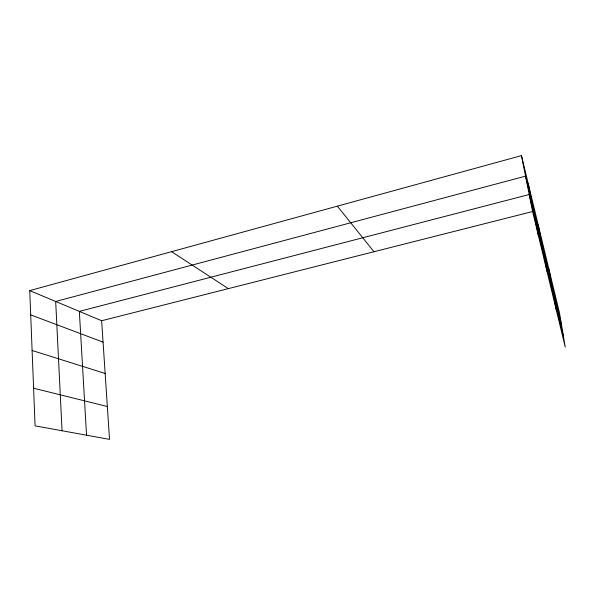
<?xml version="1.0" encoding="UTF-8"?>
<svg xmlns="http://www.w3.org/2000/svg" width="595" height="595" viewBox="0 0 595 595"><rect width="100%" height="100%" fill="white"/><g stroke="black" fill="none" stroke-linecap="round" stroke-linejoin="round"><path stroke-width="0.89" d="M29.75 290.605L101.648 320.735L109.525 439.378L35.083 425.849L29.75 290.605L521.458 155.622L559.553 313.149L565.25 347.138L532.592 211.537L521.458 155.622M101.648 320.735L532.592 211.537M33.595 388.208L107.345 406.511M32.108 350.492L105.151 373.459M30.709 314.881L103.069 342.147M171.583 251.663L228.354 288.627M337.372 206.153L373.965 251.73M561.658 325.696L525.541 176.142L55.685 301.472L62.051 430.75M563.524 336.859L529.2 194.513L79.343 311.386L86.543 435.205M528.234 183.639L538.445 235.851M538.222 224.932L547.036 271.521M548.858 268.94L556.147 309.348"/></g></svg>
